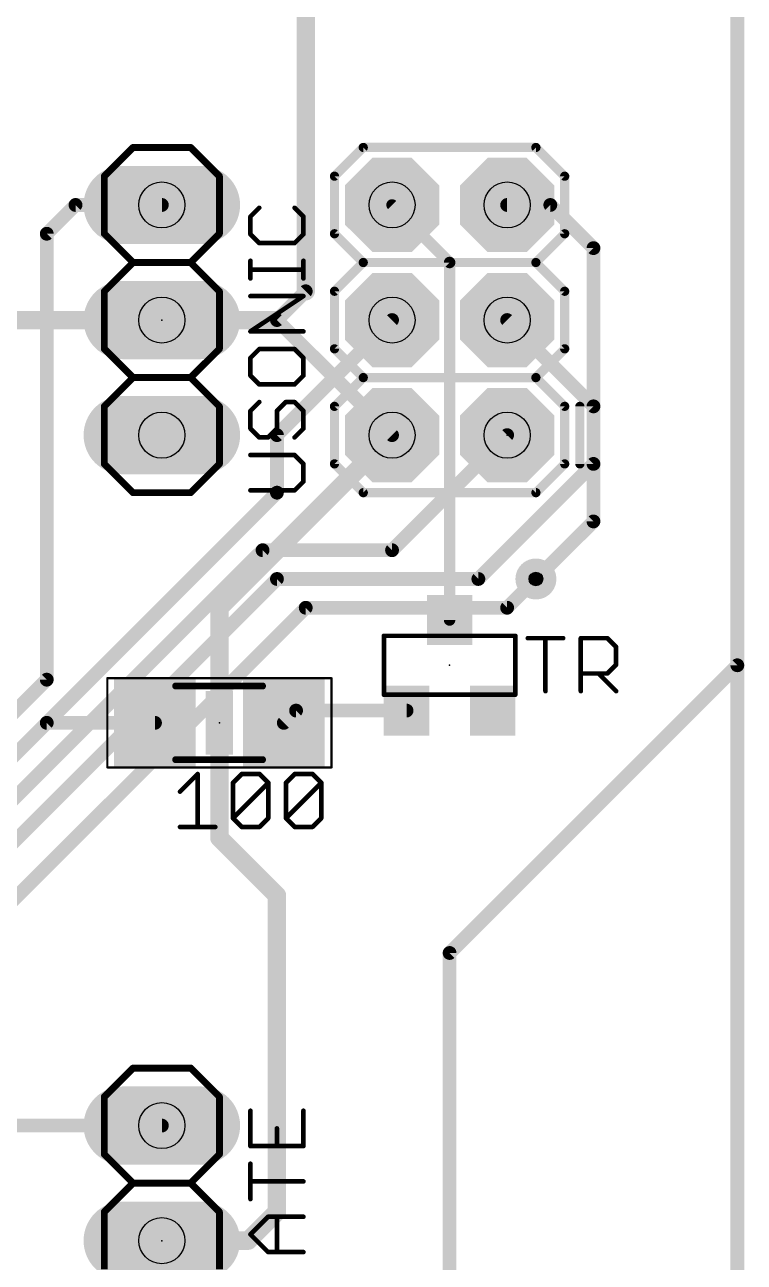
# Model space of a CAD drawing. Extents: x -1 to 156, y 2 to 108.
# Drawn here: x 140.48 to 156.36, y 37.62 to 64.94 of the extents above; entities that cross this region are included whole.
import ezdxf

# ---------------------------------------------------------------- set-up
doc = ezdxf.new("R2010")
doc.units = 0
for name, color, linetype in [('1', 22, 'CONTINUOUS'), ('16', 175, 'CONTINUOUS'), ('17', 82, 'CONTINUOUS'), ('18', 82, 'CONTINUOUS'), ('20', 7, 'CONTINUOUS'), ('21', 253, 'CONTINUOUS'), ('23', 7, 'CONTINUOUS'), ('27', 253, 'CONTINUOUS'), ('29', 253, 'CONTINUOUS'), ('30', 253, 'CONTINUOUS'), ('31', 253, 'CONTINUOUS'), ('35', 253, 'CONTINUOUS'), ('39', 22, 'CONTINUOUS'), ('44', 253, 'CONTINUOUS'), ('51', 253, 'CONTINUOUS')]:
    doc.layers.add(name, color=color, linetype=linetype)

# ---------------------------------------------------------------- blocks, each defined once
blk = doc.blocks.new('RECT')
blk.add_solid([(-0.5, -0.5), (0.5, -0.5), (-0.5, 0.5), (0.5, 0.5)])
blk = doc.blocks.new('OCTAGONP')
at = {"const_width": 0.5}
blk.add_lwpolyline([(-0.25, -0.1036), (-0.25, 0.1036), (-0.1036, 0.25), (0.1036, 0.25), (0.25, 0.1036), (0.25, -0.1036), (0.1036, -0.25), (-0.1036, -0.25), (-0.25, -0.1036), (-0.25, 0.1036)], dxfattribs=at)
blk = doc.blocks.new('LONGP100')
at = {"const_width": 1}
blk.add_lwpolyline([(-0.5, 0), (0.5, 0)], dxfattribs=at)
at = {"const_width": 0.5}
for points in [[(-0.5, 0.25, 1), (-0.5, -0.25)], [(0.5, -0.25, 1), (0.5, 0.25)]]:
    blk.add_lwpolyline(points, format="xyb", dxfattribs=at)
blk = doc.blocks.new('ROUNDV')
at = {"const_width": 0.5}
blk.add_lwpolyline([(0, -0.25, 1), (0, 0.25, 1), (0, -0.25)], format="xyb", dxfattribs=at)

msp = doc.modelspace()

# ---------------------------------------------------------------- linework, layer by layer
at = {"layer": '1'}
for points, const_width in [([(156.21, 105.41), (156.21, 10.16)], 0.3048), ([(146.685, 74.93), (146.685, 59.055)], 0.4064), ([(149.86, 59.69), (148.59, 60.96)], 0.254), ([(152.0825, 60.96), (151.13, 60.96)], 0.3048), ([(153.035, 60.0075), (152.0825, 60.96)], 0.3048), ([(153.035, 53.975), (153.035, 60.0075)], 0.3048), ([(149.86, 51.8), (149.86, 59.69)], 0.254), ([(146.685, 59.055), (146.05, 58.42)], 0.3048), ([(143.51, 58.42), (139.6937, 58.42)], 0.4064), ([(143.51, 58.42), (146.05, 58.42)], 0.4064), ([(146.05, 58.42), (148.59, 55.88)], 0.3048), ([(144.78, 52.07), (148.59, 55.88)], 0.4064), ([(151.765, 52.705), (153.035, 53.975)], 0.3048), ([(144.78, 46.99), (144.78, 52.07)], 0.4064), ([(146.202, 49.53), (146.472, 49.8)], 0.3048), ([(146.472, 49.8), (148.91, 49.8)], 0.3048), ([(139.7, 48.26), (140.97, 49.53)], 0.3048), ([(140.97, 49.53), (143.358, 49.53)], 0.3048), ([(146.05, 45.72), (144.78, 46.99)], 0.4064), ([(146.05, 38.735), (146.05, 45.72)], 0.4064), ([(145.415, 38.1), (146.05, 38.735)], 0.4064), ([(143.51, 38.1), (145.415, 38.1)], 0.4064)]:
    msp.add_lwpolyline(points, dxfattribs=dict(at, const_width=const_width))
for points, const_width in [([(148.6349, 61.0049, 1), (148.5451, 60.9151)], 0.127), ([(151.13, 61.0362, 1), (151.13, 60.8838)], 0.1524), ([(152.1364, 61.0139, 1), (152.0286, 60.9061)], 0.1524), ([(152.0825, 60.8838, 1), (152.0825, 61.0362)], 0.1524), ([(153.1112, 60.0075, 1), (152.9588, 60.0075)], 0.1524), ([(152.9811, 59.9536, 1), (153.0889, 60.0614)], 0.1524), ([(149.9235, 59.69, 1), (149.7965, 59.69)], 0.127), ([(149.8151, 59.6451, 1), (149.9049, 59.7349)], 0.127), ([(146.5834, 59.055, 1), (146.7866, 59.055)], 0.2032), ([(146.7389, 59.0011, 1), (146.6311, 59.1089)], 0.1524), ([(143.51, 58.5216, 1), (143.51, 58.3184)], 0.2032), ([(143.51, 58.3184, 1), (143.51, 58.5216)], 0.2032), ([(146.1039, 58.4739, 1), (145.9961, 58.3661)], 0.1524), ([(145.9961, 58.4739, 1), (146.1039, 58.3661)], 0.1524), ([(146.05, 58.3184, 1), (146.05, 58.5216)], 0.2032), ([(148.6618, 55.8082, 1), (148.5182, 55.9518)], 0.2032), ([(148.5361, 55.8261, 1), (148.6439, 55.9339)], 0.1524), ([(153.0889, 53.9211, 1), (152.9811, 54.0289)], 0.1524), ([(152.9588, 53.975, 1), (153.1112, 53.975)], 0.1524), ([(151.7111, 52.7589, 1), (151.8189, 52.6511)], 0.1524), ([(144.8816, 52.07, 1), (144.6784, 52.07)], 0.2032), ([(144.7082, 52.1418, 1), (144.8518, 51.9982)], 0.2032), ([(149.7965, 51.8, 1), (149.9235, 51.8)], 0.127), ([(146.472, 49.8762, 1), (146.472, 49.7238)], 0.1524), ([(146.5259, 49.7461, 1), (146.4181, 49.8539)], 0.1524), ([(148.91, 49.7238, 1), (148.91, 49.8762)], 0.1524), ([(140.97, 49.6062, 1), (140.97, 49.4538)], 0.1524), ([(141.0239, 49.4761, 1), (140.9161, 49.5839)], 0.1524), ([(143.358, 49.4538, 1), (143.358, 49.6062)], 0.1524), ([(146.1481, 49.5839, 1), (146.2559, 49.4761)], 0.1524), ([(144.6784, 46.99, 1), (144.8816, 46.99)], 0.2032), ([(144.8518, 47.0618, 1), (144.7082, 46.9182)], 0.2032), ([(146.1516, 45.72, 1), (145.9484, 45.72)], 0.2032), ([(145.9782, 45.6482, 1), (146.1218, 45.7918)], 0.2032), ([(145.9484, 38.735, 1), (146.1516, 38.735)], 0.2032), ([(146.1218, 38.6632, 1), (145.9782, 38.8068)], 0.2032), ([(143.51, 38.2016, 1), (143.51, 37.9984)], 0.2032), ([(145.3432, 38.1718, 1), (145.4868, 38.0282)], 0.2032), ([(145.415, 37.9984, 1), (145.415, 38.2016)], 0.2032)]:
    msp.add_lwpolyline(points, format="xyb", dxfattribs=dict(at, const_width=const_width))
at = {"layer": '16', "const_width": 0.3048}
for points in [[(156.21, 83.82), (156.21, 31.75)], [(141.605, 60.96), (140.97, 60.325)], [(143.51, 60.96), (141.605, 60.96)], [(140.97, 60.325), (140.97, 50.4825)], [(148.59, 58.42), (146.05, 55.88)], [(151.13, 58.42), (153.035, 56.515)], [(153.035, 56.515), (153.035, 55.245)], [(146.05, 55.88), (146.05, 54.61)], [(151.13, 55.88), (148.59, 53.34)], [(153.035, 55.245), (150.495, 52.705)], [(146.05, 54.61), (133.35, 41.91)], [(145.7325, 53.34), (133.6675, 41.275)], [(148.59, 53.34), (145.7325, 53.34)], [(146.05, 52.705), (133.985, 40.64)], [(150.495, 52.705), (146.05, 52.705)], [(151.13, 52.07), (151.765, 52.705)], [(146.685, 52.07), (134.3025, 39.6875)], [(151.13, 52.07), (146.685, 52.07)], [(140.97, 50.4825), (133.0325, 42.545)], [(143.51, 40.64), (138.43, 40.64)]]:
    msp.add_lwpolyline(points, dxfattribs=at)
at = {"layer": '16', "const_width": 0.1524}
for points in [[(141.605, 61.0362, 1), (141.605, 60.8838)], [(141.6589, 60.9061, 1), (141.5511, 61.0139)], [(143.51, 60.8838, 1), (143.51, 61.0362)], [(141.0462, 60.325, 1), (140.8938, 60.325)], [(140.9161, 60.3789, 1), (141.0239, 60.2711)], [(148.6439, 58.3661, 1), (148.5361, 58.4739)], [(151.1839, 58.4739, 1), (151.0761, 58.3661)], [(153.1112, 56.515, 1), (152.9588, 56.515)], [(152.9811, 56.4611, 1), (153.0889, 56.5689)], [(146.1262, 55.88, 1), (145.9738, 55.88)], [(145.9961, 55.9339, 1), (146.1039, 55.8261)], [(151.1839, 55.8261, 1), (151.0761, 55.9339)], [(152.9588, 55.245, 1), (153.1112, 55.245)], [(153.0889, 55.1911, 1), (152.9811, 55.2989)], [(145.9738, 54.61, 1), (146.1262, 54.61)], [(146.1039, 54.5561, 1), (145.9961, 54.6639)], [(145.7325, 53.4162, 1), (145.7325, 53.2638)], [(145.7864, 53.2861, 1), (145.6786, 53.3939)], [(148.5361, 53.3939, 1), (148.6439, 53.2861)], [(148.59, 53.2638, 1), (148.59, 53.4162)], [(146.05, 52.7812, 1), (146.05, 52.6288)], [(146.1039, 52.6511, 1), (145.9961, 52.7589)], [(150.4411, 52.7589, 1), (150.5489, 52.6511)], [(150.495, 52.6288, 1), (150.495, 52.7812)], [(151.8189, 52.6511, 1), (151.7111, 52.7589)], [(146.685, 52.1462, 1), (146.685, 51.9938)], [(146.7389, 52.0161, 1), (146.6311, 52.1239)], [(151.0761, 52.1239, 1), (151.1839, 52.0161)], [(151.13, 51.9938, 1), (151.13, 52.1462)], [(140.8938, 50.4825, 1), (141.0462, 50.4825)], [(141.0239, 50.4286, 1), (140.9161, 50.5364)], [(143.51, 40.5638, 1), (143.51, 40.7162)]]:
    msp.add_lwpolyline(points, format="xyb", dxfattribs=at)
at = {"layer": '20', "const_width": 0.3048}
for points in [[(156.21, 50.8), (156.21, 66.04)], [(156.21, 50.8), (149.86, 44.45)], [(149.86, 44.45), (149.86, 31.75)]]:
    msp.add_lwpolyline(points, dxfattribs=at)
at = {"layer": '20', "const_width": 0.1524}
for points in [[(156.1338, 50.8, 1), (156.2862, 50.8)], [(156.2639, 50.7461, 1), (156.1561, 50.8539)], [(149.9362, 44.45, 1), (149.7838, 44.45)], [(149.8061, 44.5039, 1), (149.9139, 44.3961)]]:
    msp.add_lwpolyline(points, format="xyb", dxfattribs=at)
at = {"layer": '21'}
for points, const_width in [([(142.24, 61.595), (142.875, 62.23)], 0.1524), ([(142.875, 62.23), (144.145, 62.23)], 0.1524), ([(144.145, 62.23), (144.78, 61.595)], 0.1524), ([(147.32, 61.595), (147.955, 62.23)], 0.2032), ([(147.955, 62.23), (151.765, 62.23)], 0.2032), ([(152.4, 61.595), (151.765, 62.23)], 0.2032), ([(142.24, 60.325), (142.24, 61.595)], 0.1524), ([(144.78, 61.595), (144.78, 60.325)], 0.1524), ([(147.32, 60.325), (147.32, 61.595)], 0.2032), ([(152.4, 60.325), (152.4, 61.595)], 0.2032), ([(142.875, 59.69), (142.24, 60.325)], 0.1524), ([(144.78, 60.325), (144.145, 59.69)], 0.1524), ([(147.955, 59.69), (147.32, 60.325)], 0.2032), ([(151.765, 59.69), (152.4, 60.325)], 0.2032), ([(142.24, 59.055), (142.875, 59.69)], 0.1524), ([(142.875, 59.69), (144.145, 59.69)], 0.1524), ([(144.145, 59.69), (144.78, 59.055)], 0.1524), ([(147.32, 59.055), (147.955, 59.69)], 0.2032), ([(147.955, 59.69), (151.765, 59.69)], 0.2032), ([(152.4, 59.055), (151.765, 59.69)], 0.2032), ([(142.24, 57.785), (142.24, 59.055)], 0.1524), ([(144.78, 59.055), (144.78, 57.785)], 0.1524), ([(147.32, 57.785), (147.32, 59.055)], 0.2032), ([(152.4, 57.785), (152.4, 59.055)], 0.2032), ([(142.875, 57.15), (142.24, 57.785)], 0.1524), ([(144.78, 57.785), (144.145, 57.15)], 0.1524), ([(147.955, 57.15), (147.32, 57.785)], 0.2032), ([(151.765, 57.15), (152.4, 57.785)], 0.2032), ([(142.24, 56.515), (142.875, 57.15)], 0.1524), ([(142.875, 57.15), (144.145, 57.15)], 0.1524), ([(144.145, 57.15), (144.78, 56.515)], 0.1524), ([(147.32, 56.515), (147.955, 57.15)], 0.2032), ([(147.955, 57.15), (151.765, 57.15)], 0.2032), ([(152.4, 56.515), (151.765, 57.15)], 0.2032), ([(142.24, 55.245), (142.24, 56.515)], 0.1524), ([(144.78, 56.515), (144.78, 55.245)], 0.1524), ([(147.32, 55.245), (147.32, 56.515)], 0.2032), ([(152.4, 55.245), (152.4, 56.515)], 0.2032), ([(152.735, 56.515), (152.735, 55.245)], 0.2032), ([(142.24, 55.245), (142.875, 54.61)], 0.1524), ([(144.145, 54.61), (144.78, 55.245)], 0.1524), ([(147.955, 54.61), (147.32, 55.245)], 0.2032), ([(151.765, 54.61), (152.4, 55.245)], 0.2032), ([(142.875, 54.61), (144.145, 54.61)], 0.1524), ([(151.765, 54.61), (147.955, 54.61)], 0.2032), ([(148.41, 51.45), (149.26, 51.45)], 0.1016), ([(148.41, 50.15), (148.41, 51.45)], 0.1016), ([(150.46, 51.45), (151.31, 51.45)], 0.1016), ([(151.31, 51.45), (151.31, 50.15)], 0.1016), ([(150.21, 50.15), (149.51, 50.15)], 0.1016), ([(142.24, 41.275), (142.875, 41.91)], 0.1524), ([(142.875, 41.91), (144.145, 41.91)], 0.1524), ([(144.145, 41.91), (144.78, 41.275)], 0.1524), ([(142.24, 40.005), (142.24, 41.275)], 0.1524), ([(144.78, 41.275), (144.78, 40.005)], 0.1524), ([(142.875, 39.37), (142.24, 40.005)], 0.1524), ([(144.78, 40.005), (144.145, 39.37)], 0.1524), ([(142.24, 38.735), (142.875, 39.37)], 0.1524), ([(142.875, 39.37), (144.145, 39.37)], 0.1524), ([(144.145, 39.37), (144.78, 38.735)], 0.1524), ([(142.24, 37.465), (142.24, 38.735)], 0.1524), ([(144.78, 38.735), (144.78, 37.465)], 0.1524)]:
    msp.add_lwpolyline(points, dxfattribs=dict(at, const_width=const_width))
for points, const_width in [([(142.875, 62.2681, 1), (142.875, 62.1919)], 0.0762), ([(142.9019, 62.2031, 1), (142.8481, 62.2569)], 0.0762), ([(144.1719, 62.2569, 1), (144.1181, 62.2031)], 0.0762), ([(144.145, 62.1919, 1), (144.145, 62.2681)], 0.0762), ([(147.955, 62.2808, 1), (147.955, 62.1792)], 0.1016), ([(147.9909, 62.1941, 1), (147.9191, 62.2659)], 0.1016), ([(151.8009, 62.2659, 1), (151.7291, 62.1941)], 0.1016), ([(151.765, 62.1792, 1), (151.765, 62.2808)], 0.1016), ([(142.2781, 61.595, 1), (142.2019, 61.595)], 0.0762), ([(142.2131, 61.6219, 1), (142.2669, 61.5681)], 0.0762), ([(144.8181, 61.595, 1), (144.7419, 61.595)], 0.0762), ([(144.7531, 61.5681, 1), (144.8069, 61.6219)], 0.0762), ([(147.3708, 61.595, 1), (147.2692, 61.595)], 0.1016), ([(147.2841, 61.6309, 1), (147.3559, 61.5591)], 0.1016), ([(152.4508, 61.595, 1), (152.3492, 61.595)], 0.1016), ([(152.3641, 61.5591, 1), (152.4359, 61.6309)], 0.1016), ([(142.2669, 60.3519, 1), (142.2131, 60.2981)], 0.0762), ([(144.8069, 60.2981, 1), (144.7531, 60.3519)], 0.0762), ([(147.3559, 60.3609, 1), (147.2841, 60.2891)], 0.1016), ([(147.2692, 60.325, 1), (147.3708, 60.325)], 0.1016), ([(152.3492, 60.325, 1), (152.4508, 60.325)], 0.1016), ([(152.4359, 60.2891, 1), (152.3641, 60.3609)], 0.1016), ([(142.2019, 60.325, 1), (142.2781, 60.325)], 0.0762), ([(144.7419, 60.325, 1), (144.8181, 60.325)], 0.0762), ([(142.875, 59.7281, 1), (142.875, 59.6519)], 0.0762), ([(142.9019, 59.6631, 1), (142.8481, 59.7169)], 0.0762), ([(142.8481, 59.6631, 1), (142.9019, 59.7169)], 0.0762), ([(144.1719, 59.7169, 1), (144.1181, 59.6631)], 0.0762), ([(144.1181, 59.7169, 1), (144.1719, 59.6631)], 0.0762), ([(144.145, 59.6519, 1), (144.145, 59.7281)], 0.0762), ([(147.955, 59.7408, 1), (147.955, 59.6392)], 0.1016), ([(147.9909, 59.6541, 1), (147.9191, 59.7259)], 0.1016), ([(147.9191, 59.6541, 1), (147.9909, 59.7259)], 0.1016), ([(151.8009, 59.7259, 1), (151.7291, 59.6541)], 0.1016), ([(151.7291, 59.7259, 1), (151.8009, 59.6541)], 0.1016), ([(151.765, 59.6392, 1), (151.765, 59.7408)], 0.1016), ([(142.2781, 59.055, 1), (142.2019, 59.055)], 0.0762), ([(142.2131, 59.0819, 1), (142.2669, 59.0281)], 0.0762), ([(144.8181, 59.055, 1), (144.7419, 59.055)], 0.0762), ([(144.7531, 59.0281, 1), (144.8069, 59.0819)], 0.0762), ([(147.3708, 59.055, 1), (147.2692, 59.055)], 0.1016), ([(147.2841, 59.0909, 1), (147.3559, 59.0191)], 0.1016), ([(152.4508, 59.055, 1), (152.3492, 59.055)], 0.1016), ([(152.3641, 59.0191, 1), (152.4359, 59.0909)], 0.1016), ([(142.2019, 57.785, 1), (142.2781, 57.785)], 0.0762), ([(142.2669, 57.8119, 1), (142.2131, 57.7581)], 0.0762), ([(144.7419, 57.785, 1), (144.8181, 57.785)], 0.0762), ([(144.8069, 57.7581, 1), (144.7531, 57.8119)], 0.0762), ([(147.3559, 57.8209, 1), (147.2841, 57.7491)], 0.1016), ([(147.2692, 57.785, 1), (147.3708, 57.785)], 0.1016), ([(152.3492, 57.785, 1), (152.4508, 57.785)], 0.1016), ([(152.4359, 57.7491, 1), (152.3641, 57.8209)], 0.1016), ([(142.875, 57.1881, 1), (142.875, 57.1119)], 0.0762), ([(142.9019, 57.1231, 1), (142.8481, 57.1769)], 0.0762), ([(142.8481, 57.1231, 1), (142.9019, 57.1769)], 0.0762), ([(144.1719, 57.1769, 1), (144.1181, 57.1231)], 0.0762), ([(144.1181, 57.1769, 1), (144.1719, 57.1231)], 0.0762), ([(144.145, 57.1119, 1), (144.145, 57.1881)], 0.0762), ([(147.955, 57.2008, 1), (147.955, 57.0992)], 0.1016), ([(147.9909, 57.1141, 1), (147.9191, 57.1859)], 0.1016), ([(147.9191, 57.1141, 1), (147.9909, 57.1859)], 0.1016), ([(151.8009, 57.1859, 1), (151.7291, 57.1141)], 0.1016), ([(151.7291, 57.1859, 1), (151.8009, 57.1141)], 0.1016), ([(151.765, 57.0992, 1), (151.765, 57.2008)], 0.1016), ([(142.2781, 56.515, 1), (142.2019, 56.515)], 0.0762), ([(142.2131, 56.5419, 1), (142.2669, 56.4881)], 0.0762), ([(144.8181, 56.515, 1), (144.7419, 56.515)], 0.0762), ([(144.7531, 56.4881, 1), (144.8069, 56.5419)], 0.0762), ([(147.3708, 56.515, 1), (147.2692, 56.515)], 0.1016), ([(147.2841, 56.5509, 1), (147.3559, 56.4791)], 0.1016), ([(152.4508, 56.515, 1), (152.3492, 56.515)], 0.1016), ([(152.3641, 56.4791, 1), (152.4359, 56.5509)], 0.1016), ([(152.7858, 56.515, 1), (152.6842, 56.515)], 0.1016), ([(142.2019, 55.245, 1), (142.2781, 55.245)], 0.0762), ([(142.2669, 55.2719, 1), (142.2131, 55.2181)], 0.0762), ([(144.7419, 55.245, 1), (144.8181, 55.245)], 0.0762), ([(144.8069, 55.2181, 1), (144.7531, 55.2719)], 0.0762), ([(147.3559, 55.2809, 1), (147.2841, 55.2091)], 0.1016), ([(147.2692, 55.245, 1), (147.3708, 55.245)], 0.1016), ([(152.3492, 55.245, 1), (152.4508, 55.245)], 0.1016), ([(152.4359, 55.2091, 1), (152.3641, 55.2809)], 0.1016), ([(152.6842, 55.245, 1), (152.7858, 55.245)], 0.1016), ([(142.875, 54.6481, 1), (142.875, 54.5719)], 0.0762), ([(142.8481, 54.5831, 1), (142.9019, 54.6369)], 0.0762), ([(144.1181, 54.6369, 1), (144.1719, 54.5831)], 0.0762), ([(144.145, 54.5719, 1), (144.145, 54.6481)], 0.0762), ([(147.955, 54.6608, 1), (147.955, 54.5592)], 0.1016), ([(147.9191, 54.5741, 1), (147.9909, 54.6459)], 0.1016), ([(151.7291, 54.6459, 1), (151.8009, 54.5741)], 0.1016), ([(151.765, 54.5592, 1), (151.765, 54.6608)], 0.1016), ([(148.41, 51.4754, 1), (148.41, 51.4246)], 0.0508), ([(148.4354, 51.45, 1), (148.3846, 51.45)], 0.0508), ([(149.26, 51.4246, 1), (149.26, 51.4754)], 0.0508), ([(150.46, 51.4754, 1), (150.46, 51.4246)], 0.0508), ([(151.3354, 51.45, 1), (151.2846, 51.45)], 0.0508), ([(151.31, 51.4246, 1), (151.31, 51.4754)], 0.0508), ([(148.3846, 50.15, 1), (148.4354, 50.15)], 0.0508), ([(149.51, 50.1754, 1), (149.51, 50.1246)], 0.0508), ([(150.21, 50.1246, 1), (150.21, 50.1754)], 0.0508), ([(151.2846, 50.15, 1), (151.3354, 50.15)], 0.0508), ([(142.875, 41.9481, 1), (142.875, 41.8719)], 0.0762), ([(142.9019, 41.8831, 1), (142.8481, 41.9369)], 0.0762), ([(144.1719, 41.9369, 1), (144.1181, 41.8831)], 0.0762), ([(144.145, 41.8719, 1), (144.145, 41.9481)], 0.0762), ([(142.2781, 41.275, 1), (142.2019, 41.275)], 0.0762), ([(142.2131, 41.3019, 1), (142.2669, 41.2481)], 0.0762), ([(144.8181, 41.275, 1), (144.7419, 41.275)], 0.0762), ([(144.7531, 41.2481, 1), (144.8069, 41.3019)], 0.0762), ([(142.2019, 40.005, 1), (142.2781, 40.005)], 0.0762), ([(142.2669, 40.0319, 1), (142.2131, 39.9781)], 0.0762), ([(144.7419, 40.005, 1), (144.8181, 40.005)], 0.0762), ([(144.8069, 39.9781, 1), (144.7531, 40.0319)], 0.0762), ([(142.875, 39.4081, 1), (142.875, 39.3319)], 0.0762), ([(142.9019, 39.3431, 1), (142.8481, 39.3969)], 0.0762), ([(142.8481, 39.3431, 1), (142.9019, 39.3969)], 0.0762), ([(144.1719, 39.3969, 1), (144.1181, 39.3431)], 0.0762), ([(144.1181, 39.3969, 1), (144.1719, 39.3431)], 0.0762), ([(144.145, 39.3319, 1), (144.145, 39.4081)], 0.0762), ([(142.2781, 38.735, 1), (142.2019, 38.735)], 0.0762), ([(142.2131, 38.7619, 1), (142.2669, 38.7081)], 0.0762), ([(144.8181, 38.735, 1), (144.7419, 38.735)], 0.0762), ([(144.7531, 38.7081, 1), (144.8069, 38.7619)], 0.0762)]:
    msp.add_lwpolyline(points, format="xyb", dxfattribs=dict(at, const_width=const_width))
at = {"layer": '23'}
for p in [(143.51, 58.42), (151.13, 55.88), (149.86, 50.8), (144.78, 49.53), (143.51, 38.1)]:
    msp.add_point(p, dxfattribs=at)
at = {"layer": '27', "const_width": 0.1016}
for points in [[(145.6597, 60.8976), (145.4648, 60.7027)], [(146.6342, 60.7027), (146.4393, 60.8976)], [(145.4648, 60.7027), (145.4648, 60.3129)], [(146.6342, 60.3129), (146.6342, 60.7027)], [(145.4648, 60.3129), (145.6597, 60.118)], [(145.6597, 60.118), (146.4393, 60.118)], [(146.4393, 60.118), (146.6342, 60.3129)], [(145.4648, 59.3384), (145.4648, 59.7282)], [(146.6342, 59.5333), (145.4648, 59.5333)], [(146.6342, 59.3384), (146.6342, 59.7282)], [(145.4648, 58.169), (146.6342, 58.9486)], [(146.6342, 58.9486), (145.4648, 58.9486)], [(146.6342, 58.169), (145.4648, 58.169)], [(145.6597, 57.7792), (145.4648, 57.5843)], [(145.4648, 57.5843), (145.4648, 57.1945)], [(146.4393, 57.7792), (145.6597, 57.7792)], [(146.6342, 57.5843), (146.4393, 57.7792)], [(146.6342, 57.1945), (146.6342, 57.5843)], [(145.4648, 57.1945), (145.6597, 56.9996)], [(146.4393, 56.9996), (146.6342, 57.1945)], [(145.6597, 56.9996), (146.4393, 56.9996)], [(145.6597, 56.6098), (145.4648, 56.4149)], [(146.0495, 56.4149), (146.2444, 56.6098)], [(146.2444, 56.6098), (146.4393, 56.6098)], [(146.4393, 56.6098), (146.6342, 56.4149)], [(145.4648, 56.4149), (145.4648, 56.0251)], [(146.0495, 56.0251), (146.0495, 56.4149)], [(146.6342, 56.4149), (146.6342, 56.0251)], [(145.4648, 56.0251), (145.6597, 55.8302)], [(145.8546, 55.8302), (146.0495, 56.0251)], [(146.6342, 56.0251), (146.4393, 55.8302)], [(145.6597, 55.8302), (145.8546, 55.8302)], [(146.4393, 55.4404), (145.4648, 55.4404)], [(146.6342, 55.2455), (146.4393, 55.4404)], [(146.6342, 54.8557), (146.6342, 55.2455)], [(146.4393, 54.6608), (146.6342, 54.8557)], [(145.4648, 54.6608), (146.4393, 54.6608)], [(151.5858, 51.3983), (152.3654, 51.3983)], [(151.9756, 50.2289), (151.9756, 51.3983)], [(152.7552, 50.2289), (152.7552, 51.3983)], [(152.7552, 51.3983), (153.3399, 51.3983)], [(153.3399, 51.3983), (153.5348, 51.2034)], [(153.5348, 51.2034), (153.5348, 50.8136)], [(153.5348, 50.8136), (153.3399, 50.6187)], [(153.3399, 50.6187), (152.7552, 50.6187)], [(153.145, 50.6187), (153.5348, 50.2289)], [(143.9102, 48.0109), (144.3, 48.4007)], [(144.3, 48.4007), (144.3, 47.2313)], [(145.0796, 48.2058), (145.2745, 48.4007)], [(145.2745, 48.4007), (145.6643, 48.4007)], [(145.6643, 48.4007), (145.8592, 48.2058)], [(146.249, 48.2058), (146.4439, 48.4007)], [(146.4439, 48.4007), (146.8337, 48.4007)], [(146.8337, 48.4007), (147.0286, 48.2058)], [(145.0796, 47.4262), (145.0796, 48.2058)], [(145.0796, 47.4262), (145.8592, 48.2058)], [(145.8592, 48.2058), (145.8592, 47.4262)], [(146.249, 47.4262), (146.249, 48.2058)], [(146.249, 47.4262), (147.0286, 48.2058)], [(147.0286, 48.2058), (147.0286, 47.4262)], [(143.9102, 47.2313), (144.6898, 47.2313)], [(145.2745, 47.2313), (145.0796, 47.4262)], [(145.6643, 47.2313), (145.2745, 47.2313)], [(145.8592, 47.4262), (145.6643, 47.2313)], [(146.4439, 47.2313), (146.249, 47.4262)], [(146.8337, 47.2313), (146.4439, 47.2313)], [(147.0286, 47.4262), (146.8337, 47.2313)], [(145.4648, 40.9674), (145.4648, 40.1878)], [(146.6342, 40.1878), (146.6342, 40.9674)], [(146.0495, 40.1878), (146.0495, 40.5776)], [(145.4648, 40.1878), (146.6342, 40.1878)], [(145.4648, 39.0184), (145.4648, 39.798)], [(146.6342, 39.4082), (145.4648, 39.4082)], [(145.4648, 38.2388), (145.8546, 38.6286)], [(145.8546, 38.6286), (146.6342, 38.6286)], [(146.0495, 37.849), (146.0495, 38.6286)], [(145.8546, 37.849), (145.4648, 38.2388)], [(146.6342, 37.849), (145.8546, 37.849)]]:
    msp.add_lwpolyline(points, dxfattribs=at)
at = {"layer": '27', "const_width": 0.0508}
for points in [[(145.6777, 60.8796, 1), (145.6417, 60.9155)], [(146.4573, 60.9155, 1), (146.4213, 60.8796)], [(145.4902, 60.7027, 1), (145.4394, 60.7027)], [(145.4468, 60.7206, 1), (145.4828, 60.6847)], [(146.6596, 60.7027, 1), (146.6088, 60.7027)], [(146.6162, 60.6847, 1), (146.6522, 60.7206)], [(145.4828, 60.3308, 1), (145.4468, 60.2949)], [(145.4394, 60.3129, 1), (145.4902, 60.3129)], [(145.6597, 60.1434, 1), (145.6597, 60.0926)], [(145.6417, 60.1, 1), (145.6777, 60.1359)], [(146.4213, 60.1359, 1), (146.4573, 60.1)], [(146.4393, 60.0926, 1), (146.4393, 60.1434)], [(146.6088, 60.3129, 1), (146.6596, 60.3129)], [(146.6522, 60.2949, 1), (146.6162, 60.3308)], [(145.4902, 59.7282, 1), (145.4394, 59.7282)], [(145.4648, 59.5587, 1), (145.4648, 59.5079)], [(146.6596, 59.7282, 1), (146.6088, 59.7282)], [(146.6342, 59.5079, 1), (146.6342, 59.5587)], [(145.4394, 59.3384, 1), (145.4902, 59.3384)], [(146.6088, 59.3384, 1), (146.6596, 59.3384)], [(145.4648, 58.974, 1), (145.4648, 58.9232)], [(146.6483, 58.9275, 1), (146.6201, 58.9697)], [(146.6342, 58.9232, 1), (146.6342, 58.974)], [(145.4648, 58.1944, 1), (145.4648, 58.1436)], [(145.4507, 58.1901, 1), (145.4789, 58.1479)], [(146.6342, 58.1436, 1), (146.6342, 58.1944)], [(145.4902, 57.5843, 1), (145.4394, 57.5843)], [(145.6597, 57.8046, 1), (145.6597, 57.7538)], [(145.6777, 57.7612, 1), (145.6417, 57.7972)], [(146.4573, 57.7972, 1), (146.4213, 57.7612)], [(146.4393, 57.7538, 1), (146.4393, 57.8046)], [(146.6596, 57.5843, 1), (146.6088, 57.5843)], [(145.4468, 57.6023, 1), (145.4828, 57.5663)], [(146.6162, 57.5663, 1), (146.6522, 57.6023)], [(145.4828, 57.2125, 1), (145.4468, 57.1765)], [(145.4394, 57.1945, 1), (145.4902, 57.1945)], [(146.6088, 57.1945, 1), (146.6596, 57.1945)], [(146.6522, 57.1765, 1), (146.6162, 57.2125)], [(145.6597, 57.025, 1), (145.6597, 56.9742)], [(145.6417, 56.9816, 1), (145.6777, 57.0176)], [(146.4213, 57.0176, 1), (146.4573, 56.9816)], [(146.4393, 56.9742, 1), (146.4393, 57.025)], [(145.6777, 56.5918, 1), (145.6417, 56.6278)], [(146.2444, 56.6352, 1), (146.2444, 56.5844)], [(146.2624, 56.5918, 1), (146.2264, 56.6278)], [(146.4573, 56.6278, 1), (146.4213, 56.5918)], [(146.4393, 56.5844, 1), (146.4393, 56.6352)], [(145.4468, 56.4329, 1), (145.4828, 56.3969)], [(145.4902, 56.4149, 1), (145.4394, 56.4149)], [(146.0315, 56.4329, 1), (146.0675, 56.3969)], [(146.0749, 56.4149, 1), (146.0241, 56.4149)], [(146.6596, 56.4149, 1), (146.6088, 56.4149)], [(146.6162, 56.3969, 1), (146.6522, 56.4329)], [(145.4828, 56.0431, 1), (145.4468, 56.0071)], [(145.4394, 56.0251, 1), (145.4902, 56.0251)], [(146.0241, 56.0251, 1), (146.0749, 56.0251)], [(146.0675, 56.0071, 1), (146.0315, 56.0431)], [(146.6088, 56.0251, 1), (146.6596, 56.0251)], [(146.6522, 56.0071, 1), (146.6162, 56.0431)], [(145.6597, 55.8556, 1), (145.6597, 55.8048)], [(145.6417, 55.8122, 1), (145.6777, 55.8482)], [(145.8366, 55.8482, 1), (145.8726, 55.8122)], [(145.8546, 55.8048, 1), (145.8546, 55.8556)], [(146.4213, 55.8482, 1), (146.4573, 55.8122)], [(145.4648, 55.4658, 1), (145.4648, 55.415)], [(146.4573, 55.4584, 1), (146.4213, 55.4224)], [(146.4393, 55.415, 1), (146.4393, 55.4658)], [(146.6596, 55.2455, 1), (146.6088, 55.2455)], [(146.6162, 55.2275, 1), (146.6522, 55.2635)], [(146.6522, 54.8377, 1), (146.6162, 54.8737)], [(145.4648, 54.6862, 1), (145.4648, 54.6354)], [(146.4213, 54.6788, 1), (146.4573, 54.6428)], [(146.4393, 54.6354, 1), (146.4393, 54.6862)], [(146.6088, 54.8557, 1), (146.6596, 54.8557)], [(151.5858, 51.4237, 1), (151.5858, 51.3729)], [(152.001, 51.3983, 1), (151.9502, 51.3983)], [(152.3654, 51.3729, 1), (152.3654, 51.4237)], [(152.7806, 51.3983, 1), (152.7298, 51.3983)], [(152.7552, 51.4237, 1), (152.7552, 51.3729)], [(153.3579, 51.4163, 1), (153.3219, 51.3804)], [(153.3399, 51.3729, 1), (153.3399, 51.4237)], [(153.5602, 51.2034, 1), (153.5094, 51.2034)], [(153.5168, 51.1855, 1), (153.5528, 51.2214)], [(153.5094, 50.8136, 1), (153.5602, 50.8136)], [(153.5528, 50.7957, 1), (153.5168, 50.8316)], [(152.7552, 50.6441, 1), (152.7552, 50.5933)], [(153.163, 50.6367, 1), (153.127, 50.6008)], [(153.3219, 50.6367, 1), (153.3579, 50.6008)], [(153.3399, 50.5933, 1), (153.3399, 50.6441)], [(153.5168, 50.211, 1), (153.5528, 50.2469)], [(151.9502, 50.2289, 1), (152.001, 50.2289)], [(152.7298, 50.2289, 1), (152.7806, 50.2289)], [(144.3254, 48.4007, 1), (144.2746, 48.4007)], [(144.318, 48.3827, 1), (144.2821, 48.4187)], [(145.2745, 48.4261, 1), (145.2745, 48.3753)], [(145.2925, 48.3827, 1), (145.2566, 48.4187)], [(145.6823, 48.4187, 1), (145.6464, 48.3827)], [(145.6643, 48.3753, 1), (145.6643, 48.4261)], [(146.4439, 48.4261, 1), (146.4439, 48.3753)], [(146.4619, 48.3827, 1), (146.426, 48.4187)], [(146.8517, 48.4187, 1), (146.8158, 48.3827)], [(146.8337, 48.3753, 1), (146.8337, 48.4261)], [(145.105, 48.2058, 1), (145.0542, 48.2058)], [(145.0617, 48.2238, 1), (145.0976, 48.1878)], [(145.8846, 48.2058, 1), (145.8338, 48.2058)], [(145.8772, 48.1878, 1), (145.8413, 48.2238)], [(145.8413, 48.1878, 1), (145.8772, 48.2238)], [(146.2744, 48.2058, 1), (146.2236, 48.2058)], [(146.2311, 48.2238, 1), (146.267, 48.1878)], [(147.054, 48.2058, 1), (147.0032, 48.2058)], [(147.0466, 48.1878, 1), (147.0107, 48.2238)], [(147.0107, 48.1878, 1), (147.0466, 48.2238)], [(143.8923, 48.0289, 1), (143.9282, 47.9929)], [(143.9102, 47.2567, 1), (143.9102, 47.2059)], [(144.2746, 47.2313, 1), (144.3254, 47.2313)], [(144.6898, 47.2059, 1), (144.6898, 47.2567)], [(145.0976, 47.4442, 1), (145.0617, 47.4082)], [(145.0617, 47.4442, 1), (145.0976, 47.4082)], [(145.0542, 47.4262, 1), (145.105, 47.4262)], [(145.2745, 47.2567, 1), (145.2745, 47.2059)], [(145.2566, 47.2133, 1), (145.2925, 47.2493)], [(145.6464, 47.2493, 1), (145.6823, 47.2133)], [(145.6643, 47.2059, 1), (145.6643, 47.2567)], [(145.8338, 47.4262, 1), (145.8846, 47.4262)], [(145.8772, 47.4082, 1), (145.8413, 47.4442)], [(146.267, 47.4442, 1), (146.2311, 47.4082)], [(146.2311, 47.4442, 1), (146.267, 47.4082)], [(146.2236, 47.4262, 1), (146.2744, 47.4262)], [(146.4439, 47.2567, 1), (146.4439, 47.2059)], [(146.426, 47.2133, 1), (146.4619, 47.2493)], [(146.8158, 47.2493, 1), (146.8517, 47.2133)], [(146.8337, 47.2059, 1), (146.8337, 47.2567)], [(147.0032, 47.4262, 1), (147.054, 47.4262)], [(147.0466, 47.4082, 1), (147.0107, 47.4442)], [(145.4902, 40.9674, 1), (145.4394, 40.9674)], [(146.6596, 40.9674, 1), (146.6088, 40.9674)], [(146.0749, 40.5776, 1), (146.0241, 40.5776)], [(145.4648, 40.2132, 1), (145.4648, 40.1624)], [(145.4394, 40.1878, 1), (145.4902, 40.1878)], [(146.0241, 40.1878, 1), (146.0749, 40.1878)], [(146.6088, 40.1878, 1), (146.6596, 40.1878)], [(146.6342, 40.1624, 1), (146.6342, 40.2132)], [(145.4902, 39.798, 1), (145.4394, 39.798)], [(145.4648, 39.4336, 1), (145.4648, 39.3828)], [(146.6342, 39.3828, 1), (146.6342, 39.4336)], [(145.4394, 39.0184, 1), (145.4902, 39.0184)], [(145.8546, 38.654, 1), (145.8546, 38.6032)], [(145.8726, 38.6106, 1), (145.8366, 38.6465)], [(146.0749, 38.6286, 1), (146.0241, 38.6286)], [(146.6342, 38.6032, 1), (146.6342, 38.654)], [(145.4828, 38.2567, 1), (145.4468, 38.2208)], [(145.4468, 38.2567, 1), (145.4828, 38.2208)], [(145.8546, 37.8744, 1), (145.8546, 37.8236)], [(145.8366, 37.831, 1), (145.8726, 37.867)], [(146.0241, 37.849, 1), (146.0749, 37.849)], [(146.6342, 37.8236, 1), (146.6342, 37.8744)]]:
    msp.add_lwpolyline(points, format="xyb", dxfattribs=at)
at = {"layer": '39', "const_width": 0.0508}
for points in [[(142.307, 50.513), (147.253, 50.513)], [(142.307, 48.547), (142.307, 50.513)], [(147.253, 50.513), (147.253, 48.547)], [(147.253, 48.547), (142.307, 48.547)]]:
    msp.add_lwpolyline(points, dxfattribs=at)
at = {"layer": '39', "const_width": 0.0254}
for points in [[(142.307, 50.5257, 1), (142.307, 50.5003)], [(142.3197, 50.513, 1), (142.2943, 50.513)], [(147.2657, 50.513, 1), (147.2403, 50.513)], [(147.253, 50.5003, 1), (147.253, 50.5257)], [(142.307, 48.5597, 1), (142.307, 48.5343)], [(142.2943, 48.547, 1), (142.3197, 48.547)], [(147.2403, 48.547, 1), (147.2657, 48.547)], [(147.253, 48.5343, 1), (147.253, 48.5597)]]:
    msp.add_lwpolyline(points, format="xyb", dxfattribs=at)
at = {"layer": '44'}
for centre, radius in [((143.51, 60.96), 0.508), ((148.59, 60.96), 0.508), ((151.13, 60.96), 0.508), ((143.51, 58.42), 0.508), ((148.59, 58.42), 0.508), ((151.13, 58.42), 0.508), ((143.51, 55.88), 0.508), ((148.59, 55.88), 0.508), ((151.13, 55.88), 0.508), ((151.765, 52.705), 0.15), ((143.51, 40.64), 0.508), ((143.51, 38.1), 0.508)]:
    msp.add_circle(centre, radius, dxfattribs=at)
at = {"layer": '51'}
for points, const_width in [([(149.26, 51.45), (150.46, 51.45)], 0.1016), ([(145.7325, 50.3428), (143.8148, 50.3428)], 0.1524), ([(149.51, 50.15), (148.41, 50.15)], 0.1016), ([(151.31, 50.15), (150.21, 50.15)], 0.1016), ([(145.7325, 48.7172), (143.8148, 48.7172)], 0.1524)]:
    msp.add_lwpolyline(points, dxfattribs=dict(at, const_width=const_width))
for points, const_width in [([(149.26, 51.4754, 1), (149.26, 51.4246)], 0.0508), ([(150.46, 51.4246, 1), (150.46, 51.4754)], 0.0508), ([(143.8148, 50.3809, 1), (143.8148, 50.3047)], 0.0762), ([(145.7325, 50.3047, 1), (145.7325, 50.3809)], 0.0762), ([(148.41, 50.1754, 1), (148.41, 50.1246)], 0.0508), ([(149.51, 50.1246, 1), (149.51, 50.1754)], 0.0508), ([(150.21, 50.1754, 1), (150.21, 50.1246)], 0.0508), ([(151.31, 50.1246, 1), (151.31, 50.1754)], 0.0508), ([(143.8148, 48.7553, 1), (143.8148, 48.6791)], 0.0762), ([(145.7325, 48.6791, 1), (145.7325, 48.7553)], 0.0762)]:
    msp.add_lwpolyline(points, format="xyb", dxfattribs=dict(at, const_width=const_width))

# ---------------------------------------------------------------- block references
at = {"layer": '1'}
for p, xscale, yscale in [((149.86, 51.8), 0.8, 0.9), ((143.358, 49.53), 1.6, 1.803), ((146.202, 49.53), 1.6, 1.803), ((148.91, 49.8), 0.8, 0.9), ((150.81, 49.8), 0.8, 0.9)]:
    msp.add_blockref('RECT', p, dxfattribs=dict(at, xscale=xscale, yscale=yscale))
at = {"layer": '17'}
for name, p, xscale, yscale, rotation in [('OCTAGONP', (148.59, 60.96), 1.8796, 1.8796, 90), ('OCTAGONP', (148.59, 60.96), 1.8796, 1.8796, 90), ('OCTAGONP', (151.13, 60.96), 1.8796, 1.8796, 90), ('OCTAGONP', (151.13, 60.96), 1.8796, 1.8796, 90), ('LONGP100', (143.51, 60.96), 1.524, 1.524, 180), ('LONGP100', (143.51, 60.96), 1.524, 1.524, 180), ('OCTAGONP', (148.59, 58.42), 1.8796, 1.8796, 90), ('OCTAGONP', (148.59, 58.42), 1.8796, 1.8796, 90), ('OCTAGONP', (151.13, 58.42), 1.8796, 1.8796, 90), ('OCTAGONP', (151.13, 58.42), 1.8796, 1.8796, 90), ('LONGP100', (143.51, 58.42), 1.524, 1.524, 180), ('LONGP100', (143.51, 58.42), 1.524, 1.524, 180), ('OCTAGONP', (148.59, 55.88), 1.8796, 1.8796, 90), ('OCTAGONP', (148.59, 55.88), 1.8796, 1.8796, 90), ('OCTAGONP', (151.13, 55.88), 1.8796, 1.8796, 90), ('OCTAGONP', (151.13, 55.88), 1.8796, 1.8796, 90), ('LONGP100', (143.51, 55.88), 1.524, 1.524, 180), ('LONGP100', (143.51, 55.88), 1.524, 1.524, 180), ('LONGP100', (143.51, 40.64), 1.524, 1.524, 180), ('LONGP100', (143.51, 40.64), 1.524, 1.524, 180), ('LONGP100', (143.51, 38.1), 1.524, 1.524, 180), ('LONGP100', (143.51, 38.1), 1.524, 1.524, 180)]:
    msp.add_blockref(name, p, dxfattribs=dict(at, xscale=xscale, yscale=yscale, rotation=rotation))
at = {"layer": '18', "xscale": 0.7, "yscale": 0.7}
msp.add_blockref('ROUNDV', (151.765, 52.705), dxfattribs=at)
msp.add_blockref('ROUNDV', (151.765, 52.705), dxfattribs=at)
at = {"layer": '29'}
for name, p, xscale, yscale, rotation in [('LONGP100', (143.51, 60.96), 1.7272, 1.7272, 180), ('OCTAGONP', (148.59, 60.96), 2.0828, 2.0828, 90), ('OCTAGONP', (151.13, 60.96), 2.0828, 2.0828, 90), ('LONGP100', (143.51, 58.42), 1.7272, 1.7272, 180), ('OCTAGONP', (148.59, 58.42), 2.0828, 2.0828, 90), ('OCTAGONP', (151.13, 58.42), 2.0828, 2.0828, 90), ('OCTAGONP', (148.59, 55.88), 2.0828, 2.0828, 90), ('OCTAGONP', (151.13, 55.88), 2.0828, 2.0828, 90), ('LONGP100', (143.51, 55.88), 1.7272, 1.7272, 180), ('LONGP100', (143.51, 40.64), 1.7272, 1.7272, 180), ('LONGP100', (143.51, 38.1), 1.7272, 1.7272, 180)]:
    msp.add_blockref(name, p, dxfattribs=dict(at, xscale=xscale, yscale=yscale, rotation=rotation))
for name, p, xscale, yscale in [('ROUNDV', (151.765, 52.705), 0.9032, 0.9032), ('RECT', (149.86, 51.8), 1.0032, 1.1032), ('RECT', (143.358, 49.53), 1.8032, 2.0062), ('RECT', (146.202, 49.53), 1.8032, 2.0062), ('RECT', (148.91, 49.8), 1.0032, 1.1032), ('RECT', (150.81, 49.8), 1.0032, 1.1032)]:
    msp.add_blockref(name, p, dxfattribs=dict(at, xscale=xscale, yscale=yscale))
at = {"layer": '30'}
for name, p, xscale, yscale, rotation in [('LONGP100', (143.51, 60.96), 1.7272, 1.7272, 180), ('OCTAGONP', (148.59, 60.96), 2.0828, 2.0828, 90), ('OCTAGONP', (151.13, 60.96), 2.0828, 2.0828, 90), ('LONGP100', (143.51, 58.42), 1.7272, 1.7272, 180), ('OCTAGONP', (148.59, 58.42), 2.0828, 2.0828, 90), ('OCTAGONP', (151.13, 58.42), 2.0828, 2.0828, 90), ('OCTAGONP', (148.59, 55.88), 2.0828, 2.0828, 90), ('OCTAGONP', (151.13, 55.88), 2.0828, 2.0828, 90), ('LONGP100', (143.51, 55.88), 1.7272, 1.7272, 180), ('LONGP100', (143.51, 40.64), 1.7272, 1.7272, 180), ('LONGP100', (143.51, 38.1), 1.7272, 1.7272, 180)]:
    msp.add_blockref(name, p, dxfattribs=dict(at, xscale=xscale, yscale=yscale, rotation=rotation))
at = {"layer": '30', "xscale": 0.9032, "yscale": 0.9032}
msp.add_blockref('ROUNDV', (151.765, 52.705), dxfattribs=at)
at = {"layer": '31'}
for p, xscale, yscale in [((149.86, 51.8), 0.7238, 0.8238), ((143.358, 49.53), 1.5238, 1.7268), ((146.202, 49.53), 1.5238, 1.7268), ((148.91, 49.8), 0.7238, 0.8238), ((150.81, 49.8), 0.7238, 0.8238)]:
    msp.add_blockref('RECT', p, dxfattribs=dict(at, xscale=xscale, yscale=yscale))
at = {"layer": '35', "xscale": 0.6, "yscale": 1.4}
msp.add_blockref('RECT', (144.78, 49.53), dxfattribs=at)
at = {"layer": '51', "xscale": 0.508, "yscale": 0.508, "rotation": 90}
for p in [(143.51, 60.96), (148.59, 60.96), (151.13, 60.96), (143.51, 58.42), (148.59, 58.42), (151.13, 58.42), (143.51, 55.88), (148.59, 55.88), (151.13, 55.88), (143.51, 40.64), (143.51, 38.1)]:
    msp.add_blockref('RECT', p, dxfattribs=at)
at = {"layer": '51'}
for p, xscale, yscale in [((149.86, 51.755), 0.54, 0.59), ((143.4592, 49.53), 0.7366, 1.7526), ((146.1008, 49.53), 0.7366, 1.7526), ((148.91, 49.85), 0.54, 0.6), ((150.81, 49.855), 0.54, 0.61)]:
    msp.add_blockref('RECT', p, dxfattribs=dict(at, xscale=xscale, yscale=yscale))

doc.saveas('drawing.dxf')
